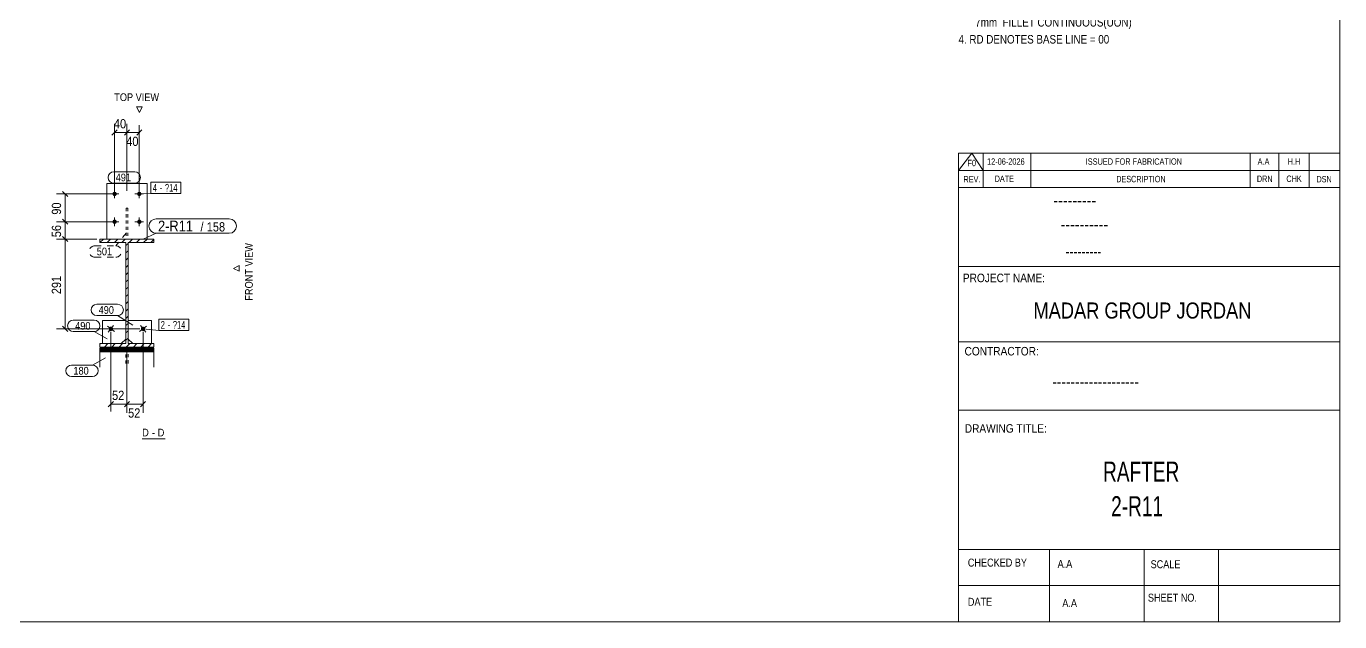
# Model space of a CAD drawing. Header units: millimetres. Extents: x 2 to 825, y 1 to 579.
# Drawn here: x 399.5 to 825, y 5 to 197.9 of the extents above; entities that cross this region are included whole.
import ezdxf

# ---------------------------------------------------------------- set-up
doc = ezdxf.new("R2010")
doc.units = ezdxf.units.MM
for name, pattern in [('XKITLINE00', [0]), ('XKITLINE01', [4, 1, -1, 1, -1]), ('XKITLINE02', [4, 2, -2])]:
    doc.linetypes.add(name, pattern=pattern)
for name, color, linetype, lineweight in [('Bolt', 3, 'Continuous', 0), ('BoltMark', 7, 'Continuous', 0), ('Dimensions', 7, 'Continuous', 0), ('DrawingSheet', 5, 'Continuous', 0), ('OtherObjectType', 7, 'Continuous', 0), ('Part', 2, 'Continuous', 0), ('PartMark', 7, 'Continuous', 0)]:
    doc.layers.add(name, color=color, linetype=linetype, lineweight=lineweight)
doc.styles.add('@ARIAL_UNICODE_MS_BOLD', font='ARIAL.TTF')
doc.styles.add('ARIAL', font='ARIAL.TTF')
doc.styles.add('ARIAL_NARROW', font='ARIALN.TTF')
doc.styles.add('COMIC_SANS_MS_BOLD', font='COMICBD.TTF')
doc.styles.add('SWIS721_EX_BT', font='ARIAL.TTF')
doc.styles.add('SWISSE', font='ARIAL.TTF')

# ---------------------------------------------------------------- blocks, each defined once
blk = doc.blocks.new('*A2')
at = {"layer": 'Part', "color": 7, "linetype": 'XKITLINE00', "lineweight": 0}
for p, q in [((423.39, 127.89), (424.49, 128.99)), ((423.39, 127.89), (423.39, 127.89)), ((425.75, 127.89), (426.85, 128.99)), ((428.1, 127.89), (429.2, 128.99)), ((430.46, 127.89), (431.56, 128.99)), ((432.82, 127.89), (433.92, 128.99)), ((435.18, 127.89), (436.28, 128.99)), ((437.53, 127.89), (438.63, 128.99)), ((439.89, 127.89), (440.89, 128.89)), ((431.79, 126.86), (432.49, 127.56)), ((431.79, 124.51), (432.49, 125.21)), ((431.79, 122.15), (432.49, 122.85)), ((431.79, 119.79), (432.49, 120.49)), ((431.79, 117.44), (432.49, 118.14)), ((431.79, 115.08), (432.49, 115.78)), ((431.79, 112.72), (432.49, 113.42)), ((431.79, 110.36), (432.49, 111.06)), ((431.79, 108.01), (432.49, 108.71)), ((431.79, 105.65), (432.49, 106.35)), ((431.79, 103.29), (432.49, 103.99)), ((431.79, 100.93), (432.49, 101.63)), ((431.79, 98.58), (432.49, 99.28)), ((423.39, 94.89), (423.59, 95.09)), ((424.85, 93.99), (425.95, 95.09)), ((427.21, 93.99), (428.31, 95.09)), ((429.56, 93.99), (430.66, 95.09)), ((431.79, 96.22), (432.49, 96.92)), ((431.92, 93.99), (433.02, 95.09)), ((434.28, 93.99), (435.38, 95.09)), ((436.64, 93.99), (437.74, 95.09)), ((438.99, 93.99), (440.09, 95.09))]:
    blk.add_line(p, q, dxfattribs=at)
blk = doc.blocks.new('*A3')
at = {"layer": 'Part', "color": 7, "linetype": 'XKITLINE00', "lineweight": 0}
for p, q in [((424.03, 93.05), (423.45, 93.63)), ((424.14, 93.16), (423.67, 93.63)), ((424.25, 93.26), (423.88, 93.63)), ((424.35, 93.37), (424.09, 93.63)), ((424.46, 93.48), (424.31, 93.63)), ((424.57, 93.59), (424.52, 93.63)), ((425.96, 92.41), (424.74, 93.63)), ((426.17, 92.41), (424.95, 93.63)), ((426.39, 92.41), (425.16, 93.63)), ((426.6, 92.41), (425.38, 93.63)), ((426.82, 92.41), (425.59, 93.63)), ((427.03, 92.41), (425.81, 93.63)), ((427.24, 92.41), (426.02, 93.63)), ((427.46, 92.41), (426.24, 93.63)), ((427.67, 92.41), (426.45, 93.63)), ((427.89, 92.41), (426.66, 93.63)), ((428.1, 92.41), (426.88, 93.63)), ((428.32, 92.41), (427.09, 93.63)), ((428.53, 92.41), (427.31, 93.63)), ((428.74, 92.41), (427.52, 93.63)), ((428.96, 92.41), (427.73, 93.63)), ((429.17, 92.41), (427.95, 93.63)), ((429.39, 92.41), (428.16, 93.63)), ((429.6, 92.41), (428.38, 93.63)), ((429.81, 92.41), (428.59, 93.63)), ((430.03, 92.41), (428.81, 93.63)), ((430.24, 92.41), (429.02, 93.63)), ((430.46, 92.41), (429.23, 93.63)), ((430.67, 92.41), (429.45, 93.63)), ((430.89, 92.41), (429.66, 93.63)), ((431.1, 92.41), (429.88, 93.63)), ((431.31, 92.41), (430.09, 93.63)), ((431.53, 92.41), (430.3, 93.63)), ((431.74, 92.41), (430.52, 93.63)), ((431.96, 92.41), (430.73, 93.63)), ((432.17, 92.41), (430.95, 93.63)), ((432.38, 92.41), (431.16, 93.63)), ((432.6, 92.41), (431.37, 93.63)), ((432.81, 92.41), (431.59, 93.63)), ((433.24, 92.41), (431.79, 93.86)), ((433.03, 92.41), (431.79, 93.64)), ((433.45, 92.41), (431.87, 94)), ((433.67, 92.41), (432.08, 94)), ((432.49, 93.8), (432.29, 94)), ((433.88, 92.41), (432.66, 93.63)), ((434.1, 92.41), (432.87, 93.63)), ((434.31, 92.41), (433.09, 93.63)), ((434.53, 92.41), (433.3, 93.63)), ((434.74, 92.41), (433.52, 93.63)), ((434.95, 92.41), (433.73, 93.63)), ((435.17, 92.41), (433.94, 93.63)), ((435.38, 92.41), (434.16, 93.63)), ((435.6, 92.41), (434.37, 93.63)), ((435.81, 92.41), (434.59, 93.63)), ((436.02, 92.41), (434.8, 93.63)), ((436.24, 92.41), (435.02, 93.63)), ((436.45, 92.41), (435.23, 93.63)), ((436.67, 92.41), (435.44, 93.63)), ((436.88, 92.41), (435.66, 93.63)), ((437.1, 92.41), (435.87, 93.63)), ((437.31, 92.41), (436.09, 93.63)), ((437.52, 92.41), (436.3, 93.63)), ((437.74, 92.41), (436.51, 93.63)), ((437.95, 92.41), (436.73, 93.63)), ((438.17, 92.41), (436.94, 93.63)), ((438.38, 92.41), (437.16, 93.63)), ((438.59, 92.41), (437.37, 93.63)), ((438.81, 92.41), (437.58, 93.63)), ((439.02, 92.41), (437.8, 93.63)), ((439.24, 92.41), (438.01, 93.63)), ((439.45, 92.41), (438.23, 93.63)), ((439.66, 92.41), (438.44, 93.63)), ((439.88, 92.41), (438.66, 93.63)), ((440.09, 92.41), (438.87, 93.63)), ((440.31, 92.41), (439.08, 93.63)), ((440.52, 92.41), (439.3, 93.63)), ((440.74, 92.41), (439.51, 93.63)), ((440.89, 92.47), (439.73, 93.63)), ((440.89, 92.68), (439.94, 93.63)), ((440.89, 92.9), (440.15, 93.63)), ((440.89, 93.11), (440.37, 93.63)), ((440.89, 93.32), (440.58, 93.63)), ((440.89, 93.54), (440.8, 93.63)), ((423.93, 92.94), (423.39, 93.48)), ((423.82, 92.84), (423.39, 93.26)), ((423.71, 92.73), (423.39, 93.05)), ((423.6, 92.62), (423.39, 92.84)), ((423.5, 92.51), (423.39, 92.62)), ((423.6, 92.41), (423.5, 92.51)), ((423.82, 92.41), (423.6, 92.62)), ((424.03, 92.41), (423.71, 92.73)), ((424.25, 92.41), (423.82, 92.84)), ((424.46, 92.41), (423.93, 92.94)), ((424.67, 92.41), (424.03, 93.05)), ((424.89, 92.41), (424.14, 93.16)), ((425.1, 92.41), (424.25, 93.26)), ((425.32, 92.41), (424.35, 93.37)), ((425.53, 92.41), (424.46, 93.48)), ((425.75, 92.41), (424.57, 93.59))]:
    blk.add_line(p, q, dxfattribs=at)
blk = doc.blocks.new('*A85')
at = {"layer": 'Bolt'}
for points in [[(428.84, 143.56), (428.84, 143.53), (428.83, 143.49), (428.83, 143.46), (428.82, 143.42), (428.81, 143.39), (428.8, 143.36), (428.79, 143.33), (428.77, 143.29), (428.76, 143.26), (428.74, 143.23), (428.72, 143.21), (428.7, 143.18), (428.68, 143.15), (428.66, 143.12), (428.64, 143.1), (428.61, 143.08), (428.58, 143.05), (428.56, 143.03), (428.53, 143.01), (428.5, 142.99), (428.47, 142.98), (428.44, 142.96), (428.41, 142.95), (428.38, 142.93), (428.34, 142.92), (428.31, 142.91), (428.28, 142.91), (428.24, 142.9), (428.21, 142.9), (428.17, 142.89), (428.14, 142.89), (428.11, 142.89), (428.07, 142.9), (428.04, 142.9), (428, 142.91), (427.97, 142.91), (427.94, 142.92), (427.9, 142.93), (427.87, 142.95), (427.84, 142.96), (427.81, 142.98), (427.78, 142.99), (427.75, 143.01), (427.72, 143.03), (427.7, 143.05), (427.67, 143.08), (427.65, 143.1), (427.62, 143.12), (427.6, 143.15), (427.58, 143.18), (427.56, 143.21), (427.54, 143.23), (427.52, 143.26), (427.51, 143.29), (427.49, 143.33), (427.48, 143.36), (427.47, 143.39), (427.46, 143.42), (427.45, 143.46), (427.45, 143.49), (427.44, 143.53), (427.44, 143.56), (427.44, 143.59), (427.44, 143.63), (427.44, 143.66), (427.45, 143.7), (427.45, 143.73), (427.46, 143.76), (427.47, 143.8), (427.48, 143.83), (427.49, 143.86), (427.51, 143.89), (427.52, 143.92), (427.54, 143.95), (427.56, 143.98), (427.58, 144.01), (427.6, 144.04), (427.62, 144.06), (427.65, 144.09), (427.67, 144.11), (427.7, 144.14), (427.72, 144.16), (427.75, 144.18), (427.78, 144.19), (427.81, 144.21), (427.84, 144.23), (427.87, 144.24), (427.9, 144.25), (427.94, 144.26), (427.97, 144.27), (428, 144.28), (428.04, 144.29), (428.07, 144.29), (428.11, 144.29), (428.14, 144.29), (428.17, 144.29), (428.21, 144.29), (428.24, 144.29), (428.28, 144.28), (428.31, 144.27), (428.34, 144.26), (428.38, 144.25), (428.41, 144.24), (428.44, 144.23), (428.47, 144.21), (428.5, 144.19), (428.53, 144.18), (428.56, 144.16), (428.58, 144.14), (428.61, 144.11), (428.64, 144.09), (428.66, 144.06), (428.68, 144.04), (428.7, 144.01), (428.72, 143.98), (428.74, 143.95), (428.76, 143.92), (428.77, 143.89), (428.79, 143.86), (428.8, 143.83), (428.81, 143.8), (428.82, 143.76), (428.83, 143.73), (428.83, 143.7), (428.84, 143.66), (428.84, 143.63), (428.84, 143.59)], [(436.84, 143.56), (436.84, 143.53), (436.83, 143.49), (436.83, 143.46), (436.82, 143.42), (436.81, 143.39), (436.8, 143.36), (436.79, 143.33), (436.77, 143.29), (436.76, 143.26), (436.74, 143.23), (436.72, 143.21), (436.7, 143.18), (436.68, 143.15), (436.66, 143.12), (436.64, 143.1), (436.61, 143.08), (436.58, 143.05), (436.56, 143.03), (436.53, 143.01), (436.5, 142.99), (436.47, 142.98), (436.44, 142.96), (436.41, 142.95), (436.38, 142.93), (436.34, 142.92), (436.31, 142.91), (436.28, 142.91), (436.24, 142.9), (436.21, 142.9), (436.17, 142.89), (436.14, 142.89), (436.11, 142.89), (436.07, 142.9), (436.04, 142.9), (436, 142.91), (435.97, 142.91), (435.94, 142.92), (435.9, 142.93), (435.87, 142.95), (435.84, 142.96), (435.81, 142.98), (435.78, 142.99), (435.75, 143.01), (435.72, 143.03), (435.7, 143.05), (435.67, 143.08), (435.65, 143.1), (435.62, 143.12), (435.6, 143.15), (435.58, 143.18), (435.56, 143.21), (435.54, 143.23), (435.52, 143.26), (435.51, 143.29), (435.49, 143.33), (435.48, 143.36), (435.47, 143.39), (435.46, 143.42), (435.45, 143.46), (435.45, 143.49), (435.44, 143.53), (435.44, 143.56), (435.44, 143.59), (435.44, 143.63), (435.44, 143.66), (435.45, 143.7), (435.45, 143.73), (435.46, 143.76), (435.47, 143.8), (435.48, 143.83), (435.49, 143.86), (435.51, 143.89), (435.52, 143.92), (435.54, 143.95), (435.56, 143.98), (435.58, 144.01), (435.6, 144.04), (435.62, 144.06), (435.65, 144.09), (435.67, 144.11), (435.7, 144.14), (435.72, 144.16), (435.75, 144.18), (435.78, 144.19), (435.81, 144.21), (435.84, 144.23), (435.87, 144.24), (435.9, 144.25), (435.94, 144.26), (435.97, 144.27), (436, 144.28), (436.04, 144.29), (436.07, 144.29), (436.11, 144.29), (436.14, 144.29), (436.17, 144.29), (436.21, 144.29), (436.24, 144.29), (436.28, 144.28), (436.31, 144.27), (436.34, 144.26), (436.38, 144.25), (436.41, 144.24), (436.44, 144.23), (436.47, 144.21), (436.5, 144.19), (436.53, 144.18), (436.56, 144.16), (436.58, 144.14), (436.61, 144.11), (436.64, 144.09), (436.66, 144.06), (436.68, 144.04), (436.7, 144.01), (436.72, 143.98), (436.74, 143.95), (436.76, 143.92), (436.77, 143.89), (436.79, 143.86), (436.8, 143.83), (436.81, 143.8), (436.82, 143.76), (436.83, 143.73), (436.83, 143.7), (436.84, 143.66), (436.84, 143.63), (436.84, 143.59)], [(428.84, 134.56), (428.84, 134.53), (428.83, 134.49), (428.83, 134.46), (428.82, 134.42), (428.81, 134.39), (428.8, 134.36), (428.79, 134.33), (428.77, 134.29), (428.76, 134.26), (428.74, 134.23), (428.72, 134.21), (428.7, 134.18), (428.68, 134.15), (428.66, 134.12), (428.64, 134.1), (428.61, 134.08), (428.58, 134.05), (428.56, 134.03), (428.53, 134.01), (428.5, 133.99), (428.47, 133.98), (428.44, 133.96), (428.41, 133.95), (428.38, 133.93), (428.34, 133.92), (428.31, 133.91), (428.28, 133.91), (428.24, 133.9), (428.21, 133.9), (428.17, 133.89), (428.14, 133.89), (428.11, 133.89), (428.07, 133.9), (428.04, 133.9), (428, 133.91), (427.97, 133.91), (427.94, 133.92), (427.9, 133.93), (427.87, 133.95), (427.84, 133.96), (427.81, 133.98), (427.78, 133.99), (427.75, 134.01), (427.72, 134.03), (427.7, 134.05), (427.67, 134.08), (427.65, 134.1), (427.62, 134.12), (427.6, 134.15), (427.58, 134.18), (427.56, 134.21), (427.54, 134.23), (427.52, 134.26), (427.51, 134.29), (427.49, 134.33), (427.48, 134.36), (427.47, 134.39), (427.46, 134.42), (427.45, 134.46), (427.45, 134.49), (427.44, 134.53), (427.44, 134.56), (427.44, 134.59), (427.44, 134.63), (427.44, 134.66), (427.45, 134.7), (427.45, 134.73), (427.46, 134.76), (427.47, 134.8), (427.48, 134.83), (427.49, 134.86), (427.51, 134.89), (427.52, 134.92), (427.54, 134.95), (427.56, 134.98), (427.58, 135.01), (427.6, 135.04), (427.62, 135.06), (427.65, 135.09), (427.67, 135.11), (427.7, 135.14), (427.72, 135.16), (427.75, 135.18), (427.78, 135.19), (427.81, 135.21), (427.84, 135.23), (427.87, 135.24), (427.9, 135.25), (427.94, 135.26), (427.97, 135.27), (428, 135.28), (428.04, 135.29), (428.07, 135.29), (428.11, 135.29), (428.14, 135.29), (428.17, 135.29), (428.21, 135.29), (428.24, 135.29), (428.28, 135.28), (428.31, 135.27), (428.34, 135.26), (428.38, 135.25), (428.41, 135.24), (428.44, 135.23), (428.47, 135.21), (428.5, 135.19), (428.53, 135.18), (428.56, 135.16), (428.58, 135.14), (428.61, 135.11), (428.64, 135.09), (428.66, 135.06), (428.68, 135.04), (428.7, 135.01), (428.72, 134.98), (428.74, 134.95), (428.76, 134.92), (428.77, 134.89), (428.79, 134.86), (428.8, 134.83), (428.81, 134.8), (428.82, 134.76), (428.83, 134.73), (428.83, 134.7), (428.84, 134.66), (428.84, 134.63), (428.84, 134.59)], [(436.84, 134.56), (436.84, 134.53), (436.83, 134.49), (436.83, 134.46), (436.82, 134.42), (436.81, 134.39), (436.8, 134.36), (436.79, 134.33), (436.77, 134.29), (436.76, 134.26), (436.74, 134.23), (436.72, 134.21), (436.7, 134.18), (436.68, 134.15), (436.66, 134.12), (436.64, 134.1), (436.61, 134.08), (436.58, 134.05), (436.56, 134.03), (436.53, 134.01), (436.5, 133.99), (436.47, 133.98), (436.44, 133.96), (436.41, 133.95), (436.38, 133.93), (436.34, 133.92), (436.31, 133.91), (436.28, 133.91), (436.24, 133.9), (436.21, 133.9), (436.17, 133.89), (436.14, 133.89), (436.11, 133.89), (436.07, 133.9), (436.04, 133.9), (436, 133.91), (435.97, 133.91), (435.94, 133.92), (435.9, 133.93), (435.87, 133.95), (435.84, 133.96), (435.81, 133.98), (435.78, 133.99), (435.75, 134.01), (435.72, 134.03), (435.7, 134.05), (435.67, 134.08), (435.65, 134.1), (435.62, 134.12), (435.6, 134.15), (435.58, 134.18), (435.56, 134.21), (435.54, 134.23), (435.52, 134.26), (435.51, 134.29), (435.49, 134.33), (435.48, 134.36), (435.47, 134.39), (435.46, 134.42), (435.45, 134.46), (435.45, 134.49), (435.44, 134.53), (435.44, 134.56), (435.44, 134.59), (435.44, 134.63), (435.44, 134.66), (435.45, 134.7), (435.45, 134.73), (435.46, 134.76), (435.47, 134.8), (435.48, 134.83), (435.49, 134.86), (435.51, 134.89), (435.52, 134.92), (435.54, 134.95), (435.56, 134.98), (435.58, 135.01), (435.6, 135.04), (435.62, 135.06), (435.65, 135.09), (435.67, 135.11), (435.7, 135.14), (435.72, 135.16), (435.75, 135.18), (435.78, 135.19), (435.81, 135.21), (435.84, 135.23), (435.87, 135.24), (435.9, 135.25), (435.94, 135.26), (435.97, 135.27), (436, 135.28), (436.04, 135.29), (436.07, 135.29), (436.11, 135.29), (436.14, 135.29), (436.17, 135.29), (436.21, 135.29), (436.24, 135.29), (436.28, 135.28), (436.31, 135.27), (436.34, 135.26), (436.38, 135.25), (436.41, 135.24), (436.44, 135.23), (436.47, 135.21), (436.5, 135.19), (436.53, 135.18), (436.56, 135.16), (436.58, 135.14), (436.61, 135.11), (436.64, 135.09), (436.66, 135.06), (436.68, 135.04), (436.7, 135.01), (436.72, 134.98), (436.74, 134.95), (436.76, 134.92), (436.77, 134.89), (436.79, 134.86), (436.8, 134.83), (436.81, 134.8), (436.82, 134.76), (436.83, 134.73), (436.83, 134.7), (436.84, 134.66), (436.84, 134.63), (436.84, 134.59)]]:
    blk.add_hatch(color=3, dxfattribs=at).paths.add_polyline_path(points, flags=17)
at = {"layer": 'Bolt', "color": 3, "linetype": 'XKITLINE00', "lineweight": 0}
for p, q in [((428.14, 144.99), (428.14, 142.19)), ((436.14, 144.99), (436.14, 142.19)), ((429.54, 143.59), (426.74, 143.59)), ((437.54, 143.59), (434.74, 143.59)), ((429.54, 134.59), (426.74, 134.59)), ((428.14, 135.99), (428.14, 133.19)), ((437.54, 134.59), (434.74, 134.59)), ((436.14, 135.99), (436.14, 133.19))]:
    blk.add_line(p, q, dxfattribs=at)
blk = doc.blocks.new('*A86')
at = {"layer": 'Bolt'}
blk.add_hatch(color=3, dxfattribs=at).paths.add_polyline_path([(436.94, 100.47), (436.97, 100.49), (437, 100.5), (437.03, 100.52), (437.06, 100.53), (437.09, 100.55), (437.12, 100.56), (437.15, 100.57), (437.19, 100.58), (437.22, 100.58), (437.26, 100.59), (437.29, 100.59), (437.32, 100.59), (437.36, 100.59), (437.39, 100.59), (437.43, 100.59), (437.46, 100.58), (437.49, 100.58), (437.53, 100.57), (437.56, 100.56), (437.59, 100.55), (437.62, 100.53), (437.66, 100.52), (437.69, 100.5), (437.72, 100.48), (437.74, 100.47), (437.77, 100.44), (437.8, 100.42), (437.82, 100.4), (437.85, 100.38), (437.87, 100.35), (437.89, 100.32), (437.91, 100.3), (437.93, 100.27), (437.95, 100.24), (437.97, 100.21), (437.98, 100.18), (437.99, 100.14), (438.01, 100.11), (438.02, 100.08), (438.02, 100.05), (438.03, 100.01), (438.03, 99.98), (438.04, 99.94), (438.04, 99.91), (438.04, 99.88), (438.04, 99.84), (438.03, 99.81), (438.03, 99.77), (438.02, 99.74), (438.01, 99.71), (438, 99.67), (437.99, 99.64), (437.98, 99.61), (437.96, 99.58), (437.95, 99.55), (437.93, 99.52), (437.91, 99.49), (437.89, 99.46), (437.87, 99.44), (437.85, 99.41), (437.82, 99.39), (437.8, 99.36), (437.77, 99.34), (437.74, 99.32), (437.71, 99.3), (437.68, 99.28), (437.65, 99.27), (437.62, 99.25), (437.59, 99.24), (437.56, 99.23), (437.53, 99.22), (437.49, 99.21), (437.46, 99.2), (437.42, 99.2), (437.39, 99.2), (437.36, 99.19), (437.32, 99.19), (437.29, 99.2), (437.25, 99.2), (437.22, 99.2), (437.19, 99.21), (437.15, 99.22), (437.12, 99.23), (437.09, 99.24), (437.06, 99.25), (437.02, 99.27), (436.99, 99.29), (436.96, 99.3), (436.94, 99.32), (436.91, 99.34), (436.88, 99.36), (436.86, 99.39), (436.83, 99.41), (436.81, 99.44), (436.79, 99.46), (436.77, 99.49), (436.75, 99.52), (436.73, 99.55), (436.71, 99.58), (436.7, 99.61), (436.69, 99.64), (436.68, 99.68), (436.67, 99.71), (436.66, 99.74), (436.65, 99.78), (436.65, 99.81), (436.64, 99.84), (436.64, 99.88), (436.64, 99.91), (436.64, 99.95), (436.65, 99.98), (436.65, 100.01), (436.66, 100.05), (436.67, 100.08), (436.68, 100.11), (436.69, 100.15), (436.7, 100.18), (436.72, 100.21), (436.73, 100.24), (436.75, 100.27), (436.77, 100.3), (436.79, 100.33), (436.81, 100.35), (436.83, 100.38), (436.86, 100.4), (436.88, 100.42), (436.91, 100.45)], flags=17)
at = {"layer": 'Bolt', "color": 3, "linetype": 'XKITLINE00', "lineweight": 0}
for p, q in [((436.23, 99.03), (438.45, 100.75)), ((436.48, 101), (438.2, 98.79))]:
    blk.add_line(p, q, dxfattribs=at)
blk = doc.blocks.new('*A87')
at = {"layer": 'Bolt'}
blk.add_hatch(color=3, dxfattribs=at).paths.add_polyline_path([(426.48, 99.36), (426.46, 99.39), (426.43, 99.41), (426.41, 99.44), (426.39, 99.46), (426.37, 99.49), (426.35, 99.52), (426.33, 99.55), (426.32, 99.58), (426.3, 99.61), (426.29, 99.64), (426.28, 99.67), (426.27, 99.71), (426.26, 99.74), (426.25, 99.77), (426.25, 99.81), (426.24, 99.84), (426.24, 99.88), (426.24, 99.91), (426.24, 99.94), (426.25, 99.98), (426.25, 100.01), (426.26, 100.05), (426.27, 100.08), (426.28, 100.11), (426.29, 100.14), (426.3, 100.18), (426.31, 100.21), (426.33, 100.24), (426.35, 100.27), (426.37, 100.3), (426.39, 100.32), (426.41, 100.35), (426.43, 100.38), (426.46, 100.4), (426.48, 100.42), (426.51, 100.44), (426.54, 100.47), (426.56, 100.48), (426.59, 100.5), (426.62, 100.52), (426.66, 100.53), (426.69, 100.55), (426.72, 100.56), (426.75, 100.57), (426.79, 100.58), (426.82, 100.58), (426.85, 100.59), (426.89, 100.59), (426.92, 100.59), (426.96, 100.59), (426.99, 100.59), (427.02, 100.59), (427.06, 100.58), (427.09, 100.58), (427.13, 100.57), (427.16, 100.56), (427.19, 100.55), (427.22, 100.53), (427.25, 100.52), (427.28, 100.5), (427.31, 100.49), (427.34, 100.47), (427.37, 100.45), (427.4, 100.42), (427.42, 100.4), (427.45, 100.38), (427.47, 100.35), (427.49, 100.33), (427.51, 100.3), (427.53, 100.27), (427.55, 100.24), (427.56, 100.21), (427.58, 100.18), (427.59, 100.15), (427.6, 100.11), (427.61, 100.08), (427.62, 100.05), (427.63, 100.01), (427.63, 99.98), (427.64, 99.95), (427.64, 99.91), (427.64, 99.88), (427.64, 99.84), (427.63, 99.81), (427.63, 99.78), (427.62, 99.74), (427.62, 99.71), (427.61, 99.68), (427.59, 99.64), (427.58, 99.61), (427.57, 99.58), (427.55, 99.55), (427.53, 99.52), (427.51, 99.49), (427.49, 99.46), (427.47, 99.44), (427.45, 99.41), (427.42, 99.39), (427.4, 99.36), (427.37, 99.34), (427.34, 99.32), (427.32, 99.3), (427.29, 99.29), (427.26, 99.27), (427.22, 99.25), (427.19, 99.24), (427.16, 99.23), (427.13, 99.22), (427.09, 99.21), (427.06, 99.2), (427.03, 99.2), (426.99, 99.2), (426.96, 99.19), (426.92, 99.19), (426.89, 99.2), (426.86, 99.2), (426.82, 99.2), (426.79, 99.21), (426.75, 99.22), (426.72, 99.23), (426.69, 99.24), (426.66, 99.25), (426.63, 99.27), (426.6, 99.28), (426.57, 99.3), (426.54, 99.32), (426.51, 99.34)], flags=17)
at = {"layer": 'Bolt', "color": 3, "linetype": 'XKITLINE00', "lineweight": 0}
for p, q in [((428.05, 99.03), (425.83, 100.75)), ((426.08, 98.79), (427.8, 101))]:
    blk.add_line(p, q, dxfattribs=at)
blk = doc.blocks.new('*A88')
at = {"layer": 'Part', "color": 2, "linetype": 'XKITLINE00', "lineweight": 0}
for p, q in [((423.39, 127.89), (423.39, 128.99)), ((423.39, 128.99), (440.89, 128.99)), ((431.79, 127.89), (423.39, 127.89)), ((431.79, 95.09), (431.79, 127.89)), ((440.89, 127.89), (432.49, 127.89)), ((432.49, 127.89), (432.49, 95.09)), ((440.89, 128.99), (440.89, 127.89)), ((423.39, 93.99), (423.39, 95.09)), ((423.39, 95.09), (431.79, 95.09)), ((440.89, 93.99), (423.39, 93.99)), ((432.49, 95.09), (440.89, 95.09)), ((440.89, 95.09), (440.89, 93.99))]:
    blk.add_line(p, q, dxfattribs=at)
blk = doc.blocks.new('*A89')
at = {"layer": 'Part', "color": 2, "linetype": 'XKITLINE00', "lineweight": 0}
for p, q in [((438.64, 146.99), (425.64, 146.99)), ((425.64, 146.99), (425.64, 128.99)), ((438.64, 128.99), (438.64, 146.99))]:
    blk.add_line(p, q, dxfattribs=at)
at = {"layer": 'Part', "color": 7, "linetype": 'XKITLINE01', "lineweight": 0}
blk.add_line((425.64, 128.99), (438.64, 128.99), dxfattribs=at)
blk = doc.blocks.new('*A90')
at = {"layer": 'Part', "color": 7, "linetype": 'XKITLINE01', "lineweight": 0}
for p, q in [((432.39, 138.99), (431.89, 138.99)), ((431.89, 138.99), (431.89, 128.99)), ((432.39, 138.99), (432.39, 128.99)), ((432.39, 128.99), (431.89, 128.99))]:
    blk.add_line(p, q, dxfattribs=at)
blk = doc.blocks.new('*A91')
at = {"layer": 'Part', "color": 2, "linetype": 'XKITLINE00', "lineweight": 0}
for p, q in [((432.54, 96.59), (432.54, 102.59)), ((432.54, 102.59), (440.04, 102.59)), ((440.04, 102.59), (440.04, 95.09)), ((434.04, 95.09), (432.54, 96.59))]:
    blk.add_line(p, q, dxfattribs=at)
at = {"layer": 'Part', "color": 7, "linetype": 'XKITLINE01', "lineweight": 0}
blk.add_line((440.04, 95.09), (434.04, 95.09), dxfattribs=at)
blk = doc.blocks.new('*A92')
at = {"layer": 'Part', "color": 2, "linetype": 'XKITLINE00', "lineweight": 0}
for p, q in [((431.74, 102.59), (424.24, 102.59)), ((424.24, 102.59), (424.24, 95.09)), ((431.74, 96.59), (431.74, 102.59)), ((430.24, 95.09), (431.74, 96.59))]:
    blk.add_line(p, q, dxfattribs=at)
at = {"layer": 'Part', "color": 7, "linetype": 'XKITLINE01', "lineweight": 0}
blk.add_line((424.24, 95.09), (430.24, 95.09), dxfattribs=at)
blk = doc.blocks.new('*A93')
at = {"layer": 'Part', "color": 2, "linetype": 'XKITLINE00', "lineweight": 0}
for p, q in [((423.39, 87.48), (423.39, 93.63)), ((423.39, 93.63), (431.79, 93.63)), ((431.79, 93.63), (431.79, 94)), ((431.79, 94), (432.49, 94)), ((432.49, 94), (432.49, 94)), ((432.49, 93.63), (432.49, 94)), ((432.49, 93.63), (440.89, 93.63)), ((440.89, 93.63), (440.89, 87.48)), ((440.89, 92.41), (423.39, 92.41))]:
    blk.add_line(p, q, dxfattribs=at)
at = {"layer": 'Part', "color": 7, "linetype": 'XKITLINE01', "lineweight": 0}
for p, q in [((431.79, 93.63), (431.79, 88.7)), ((432.49, 88.7), (432.49, 93.63))]:
    blk.add_line(p, q, dxfattribs=at)
blk = doc.blocks.new('*A102')
at = {"layer": 'DrawingSheet', "color": 5, "linetype": 'XKITLINE00', "lineweight": 0}
for p, q in [((825, 5), (825, 579)), ((5, 5), (825, 5))]:
    blk.add_line(p, q, dxfattribs=at)
blk = doc.blocks.new('*A104')
at = {"layer": 'OtherObjectType', "color": 7, "linetype": 'XKITLINE00', "lineweight": 0}
blk.add_line((701.5, 219.82), (734.5, 219.82), dxfattribs=at)
at = {"layer": 'OtherObjectType', "color": 7, "style": 'ARIAL_NARROW', "width": 1.008832}
for s, p in [('GENERAL NOTES:', (701.5, 221.47)), ('1. ALL HOLES ARE  22 mm   DIA (UON).', (701.5, 214.32)), ('2. ALL DIMENSIONS ARE IN MM (UON).', (701.5, 208.82)), ('3. UNLESS OTHERWISE NOTED ALL FILLET WELD SIZE SHALL BE', (701.5, 203.32)), ('7mm  FILLET CONTINUOUS(UON)', (706.95, 197.82)), ('4. RD DENOTES BASE LINE = 00', (701.5, 192.32))]:
    blk.add_text(s, height=2.75, dxfattribs=at).set_placement(p)
blk = doc.blocks.new('*A105')
at = {"layer": 'OtherObjectType', "color": 7, "linetype": 'XKITLINE00', "lineweight": 0}
for p, q in [((701.5, 156.76), (825, 156.76)), ((701.5, 151.21), (705.82, 156.76)), ((701.5, 151.21), (701.5, 156.76)), ((705.82, 156.76), (709.53, 151.21)), ((709.53, 151.21), (709.53, 156.76)), ((724.97, 151.21), (724.97, 156.76)), ((795.98, 151.21), (795.98, 156.76)), ((805.24, 151.21), (805.24, 156.76)), ((815.12, 151.21), (815.12, 156.76)), ((825, 151.21), (825, 156.76)), ((701.5, 151.21), (825, 151.21)), ((701.5, 145.65), (701.5, 151.21)), ((705.21, 151.21), (825, 151.21)), ((709.53, 145.65), (709.53, 151.21)), ((724.97, 145.65), (724.97, 151.21)), ((795.98, 145.65), (795.98, 151.21)), ((805.24, 145.65), (805.24, 151.21)), ((815.12, 145.65), (815.12, 151.21)), ((825, 145.65), (825, 151.21))]:
    blk.add_line(p, q, dxfattribs=at)
at = {"layer": 'OtherObjectType', "color": 7, "style": 'ARIAL_NARROW'}
for s, height, width, p in [('F0', 2.058, 1.008832, (704.4, 152.59)), ('12-06-2026', 2.058, 1.008832, (710.76, 153.06)), ('ISSUED FOR FABRICATION', 2.0583, 1.008832, (742.71, 153.06)), ('A.A', 2.058, 1.008832, (798.4, 153.06)), ('H.H', 2.058, 1.008832, (808.13, 153.06)), ('REV.', 2.058, 0.907949, (703.13, 147.31)), ('DATE', 2.058, 0.907949, (713.23, 147.5)), ('DESCRIPTION', 2.0583, 0.907949, (752.61, 147.39)), ('DRN', 2.058, 0.907949, (798.17, 147.47)), ('CHK', 2.058, 0.907949, (807.72, 147.5)), ('DSN', 2.058, 0.907949, (817.47, 147.35))]:
    blk.add_text(s, height=height, dxfattribs=dict(at, width=width)).set_placement(p)
blk = doc.blocks.new('*A107')
at = {"layer": 'OtherObjectType', "color": 2, "linetype": 'XKITLINE00', "lineweight": 0}
for p, q in [((701.5, 145.65), (825, 145.65)), ((701.5, 5), (701.5, 145.64)), ((824.98, 145.64), (825, 5)), ((825, 120.14), (701.5, 120.14)), ((701.5, 95.63), (825, 95.63)), ((825, 73.49), (701.5, 73.49)), ((825, 28.4), (701.5, 28.4)), ((730.94, 28.4), (730.94, 5)), ((761.62, 5), (761.62, 28.4)), ((785.75, 5), (785.75, 28.4)), ((825, 16.7), (701.5, 16.7)), ((825, 5), (701.5, 5))]:
    blk.add_line(p, q, dxfattribs=at)
at = {"layer": 'OtherObjectType', "color": 4, "style": '@ARIAL_UNICODE_MS_BOLD', "width": 0.85}
blk.add_text('---------', height=3.9, dxfattribs=at).set_placement((732.23, 139.59))
at = {"layer": 'OtherObjectType', "color": 7, "style": 'ARIAL', "width": 0.85}
for s, height, p in [('----------', 3.9, (734.56, 131.77)), ('---------', 3.25, (736.21, 123.31))]:
    blk.add_text(s, height=height, dxfattribs=at).set_placement(p)
at = {"layer": 'OtherObjectType', "color": 3, "width": 0.85}
for s, style, p in [('PROJECT NAME:', 'SWIS721_EX_BT', (702.92, 115.01)), ('CONTRACTOR:', 'SWISSE', (703.47, 91.27)), ('DRAWING TITLE:', 'SWIS721_EX_BT', (703.53, 66.24))]:
    blk.add_text(s, height=2.7618, dxfattribs=dict(at, style=style)).set_placement(p)
at = {"layer": 'OtherObjectType', "color": 7, "width": 0.85}
for s, height, p in [('MADAR GROUP JORDAN', 5.2, (725.79, 103.23)), ('CHECKED BY', 2.592, (704.53, 22.86)), ('A.A', 2.592, (733.61, 22.45)), ('SCALE', 2.592, (763.74, 22.33)), ('SHEET NO.', 2.592, (762.87, 11.49)), ('DATE', 2.592, (704.54, 10.16)), ('A.A', 2.592, (735.14, 9.76))]:
    blk.add_text(s, height=height, dxfattribs=at).set_placement(p)
at = {"layer": 'OtherObjectType', "color": 1}
for s, height, style, width, p in [('-------------------', 3.9, 'COMIC_SANS_MS_BOLD', 0.85, (731.87, 80.86)), ('RAFTER', 6.5, 'ARIAL', 0.68, (748.34, 50.37)), ('2-R11', 6.5, 'ARIAL', 0.68, (750.95, 39.17))]:
    blk.add_text(s, height=height, dxfattribs=dict(at, style=style, width=width)).set_placement(p)
blk = doc.blocks.new('*A196')
at = {"layer": 'Dimensions', "color": 7, "linetype": 'XKITLINE00', "lineweight": 0}
for p, q in [((422.39, 128.99), (409.29, 128.99)), ((411.29, 129.84), (412.99, 128.15)), ((412.14, 99.89), (412.14, 128.99)), ((436.34, 99.89), (409.29, 99.89)), ((411.29, 100.74), (412.99, 99.05))]:
    blk.add_line(p, q, dxfattribs=at)
at = {"layer": 'Dimensions', "color": 3}
for p in [(412.14, 128.99), (412.14, 99.89)]:
    blk.add_point(p, dxfattribs=at)
at = {"layer": 'Dimensions', "color": 3, "style": 'ARIAL', "width": 0.85}
blk.add_text('291', height=3, rotation=90.0002, dxfattribs=at).set_placement((410.79, 111.11))
blk = doc.blocks.new('*A197')
at = {"layer": 'Dimensions', "color": 7, "linetype": 'XKITLINE00', "lineweight": 0}
for p, q in [((427.14, 134.59), (409.29, 134.59)), ((411.29, 135.44), (412.99, 133.75)), ((412.14, 128.99), (412.14, 134.59)), ((422.39, 128.99), (409.29, 128.99)), ((411.29, 129.84), (412.99, 128.15))]:
    blk.add_line(p, q, dxfattribs=at)
at = {"layer": 'Dimensions', "color": 3}
for p in [(412.14, 134.59), (412.14, 128.99)]:
    blk.add_point(p, dxfattribs=at)
at = {"layer": 'Dimensions', "color": 3, "style": 'ARIAL', "width": 0.85}
blk.add_text('56', height=3, rotation=90.0002, dxfattribs=at).set_placement((410.79, 129.57))
blk = doc.blocks.new('*A198')
at = {"layer": 'Dimensions', "color": 7, "linetype": 'XKITLINE00', "lineweight": 0}
for p, q in [((427.14, 143.59), (409.29, 143.59)), ((411.29, 144.44), (412.99, 142.75)), ((412.14, 134.59), (412.14, 143.59)), ((427.14, 134.59), (409.29, 134.59)), ((411.29, 135.44), (412.99, 133.75))]:
    blk.add_line(p, q, dxfattribs=at)
at = {"layer": 'Dimensions', "color": 3}
for p in [(412.14, 143.59), (412.14, 134.59)]:
    blk.add_point(p, dxfattribs=at)
at = {"layer": 'Dimensions', "color": 3, "style": 'ARIAL', "width": 0.85}
blk.add_text('90', height=3, rotation=90.0002, dxfattribs=at).set_placement((410.79, 136.87))
blk = doc.blocks.new('*A199')
at = {"layer": 'Dimensions', "color": 7, "linetype": 'XKITLINE00', "lineweight": 0}
for p, q in [((426.94, 98.89), (426.94, 73.09)), ((432.14, 92.99), (432.14, 73.09)), ((427.79, 76.34), (426.09, 74.65)), ((426.94, 75.49), (432.14, 75.49)), ((432.99, 76.34), (431.29, 74.65))]:
    blk.add_line(p, q, dxfattribs=at)
at = {"layer": 'Dimensions', "color": 3}
for p in [(426.94, 75.49), (432.14, 75.49)]:
    blk.add_point(p, dxfattribs=at)
at = {"layer": 'Dimensions', "color": 3, "style": 'ARIAL', "width": 0.85}
blk.add_text('52', height=3, dxfattribs=at).set_placement((427.31, 76.84))
blk = doc.blocks.new('*A200')
at = {"layer": 'Dimensions', "color": 7, "linetype": 'XKITLINE00', "lineweight": 0}
for p, q in [((437.34, 98.89), (437.34, 72.64)), ((432.14, 92.99), (432.14, 72.64)), ((432.99, 76.34), (431.29, 74.65)), ((432.14, 75.49), (437.34, 75.49)), ((438.19, 76.34), (436.49, 74.65))]:
    blk.add_line(p, q, dxfattribs=at)
at = {"layer": 'Dimensions', "color": 3}
for p in [(432.14, 75.49), (437.34, 75.49)]:
    blk.add_point(p, dxfattribs=at)
at = {"layer": 'Dimensions', "color": 3, "style": 'ARIAL', "width": 0.85}
blk.add_text('52', height=3, dxfattribs=at).set_placement((432.51, 71.14))
blk = doc.blocks.new('*A201')
at = {"layer": 'Dimensions', "color": 7, "linetype": 'XKITLINE00', "lineweight": 0}
for p, q in [((428.14, 144.59), (428.14, 166.34)), ((432.14, 144.59), (432.14, 166.34)), ((428.99, 164.34), (427.29, 162.65)), ((428.14, 163.49), (432.14, 163.49)), ((432.99, 164.34), (431.29, 162.65))]:
    blk.add_line(p, q, dxfattribs=at)
at = {"layer": 'Dimensions', "color": 3}
for p in [(428.14, 163.49), (432.14, 163.49)]:
    blk.add_point(p, dxfattribs=at)
at = {"layer": 'Dimensions', "color": 3, "style": 'ARIAL', "width": 0.85}
blk.add_text('40', height=3, dxfattribs=at).set_placement((427.91, 164.84))
blk = doc.blocks.new('*A202')
at = {"layer": 'Dimensions', "color": 7, "linetype": 'XKITLINE00', "lineweight": 0}
for p, q in [((432.99, 164.34), (431.29, 162.65)), ((432.14, 144.59), (432.14, 165.89)), ((432.14, 163.49), (436.14, 163.49)), ((436.99, 164.34), (435.29, 162.65)), ((436.14, 144.59), (436.14, 165.89))]:
    blk.add_line(p, q, dxfattribs=at)
at = {"layer": 'Dimensions', "color": 3}
for p in [(432.14, 163.49), (436.14, 163.49)]:
    blk.add_point(p, dxfattribs=at)
at = {"layer": 'Dimensions', "color": 3, "style": 'ARIAL', "width": 0.85}
blk.add_text('40', height=3, dxfattribs=at).set_placement((431.91, 159.14))
blk = doc.blocks.new('*A203')
at = {"layer": 'BoltMark', "color": 7, "linetype": 'XKITLINE00', "lineweight": 0}
for p, q in [((439.91, 147.44), (449.6, 147.44)), ((439.91, 143.74), (439.91, 147.44)), ((449.6, 143.74), (449.6, 147.44)), ((436.14, 143.59), (439.91, 143.74)), ((439.91, 143.74), (449.6, 143.74))]:
    blk.add_line(p, q, dxfattribs=at)
at = {"layer": 'BoltMark', "color": 3, "style": 'ARIAL_NARROW', "width": 0.85}
for s, p in [('4', (440.51, 144.34)), ('-', (442.78, 144.34)), ('?14', (444.44, 144.34))]:
    blk.add_text(s, height=2.5, dxfattribs=at).set_placement(p)
blk = doc.blocks.new('*A204')
at = {"layer": 'BoltMark', "color": 7, "linetype": 'XKITLINE00', "lineweight": 0}
for p, q in [((442.47, 103.04), (452.16, 103.04)), ((442.47, 99.34), (442.47, 103.04)), ((452.16, 99.34), (452.16, 103.04)), ((437.34, 99.89), (442.47, 99.34)), ((442.47, 99.34), (452.16, 99.34))]:
    blk.add_line(p, q, dxfattribs=at)
at = {"layer": 'BoltMark', "color": 3, "style": 'ARIAL_NARROW', "width": 0.85}
for s, p in [('2', (443.07, 99.94)), ('?14', (447, 99.94)), ('-', (445.34, 99.94))]:
    blk.add_text(s, height=2.5, dxfattribs=at).set_placement(p)
blk = doc.blocks.new('*A205')
at = {"layer": 'PartMark', "color": 7, "linetype": 'XKITLINE00', "lineweight": 0}
for p, q in [((414.76, 102.72), (421.53, 102.72)), ((414.76, 99.02), (421.53, 99.02)), ((425.77, 96.62), (421.53, 99.02))]:
    blk.add_line(p, q, dxfattribs=at)
for centre, start, end in [((414.76, 100.87), 90, 270), ((421.53, 100.87), 270, 90)]:
    blk.add_arc(centre, 1.85, start, end, dxfattribs=at)
at = {"layer": 'PartMark', "color": 3, "style": 'ARIAL', "width": 0.85}
blk.add_text('490', height=2.5, dxfattribs=at).set_placement((415.36, 99.62))
blk = doc.blocks.new('*A206')
at = {"layer": 'PartMark', "color": 7, "linetype": 'XKITLINE00', "lineweight": 0}
for p, q in [((425.19, 90.55), (420.95, 88.16)), ((414.19, 88.16), (420.95, 88.16)), ((414.19, 84.46), (420.95, 84.46))]:
    blk.add_line(p, q, dxfattribs=at)
for centre, start, end in [((414.19, 86.31), 90, 270), ((420.95, 86.31), 270, 90)]:
    blk.add_arc(centre, 1.85, start, end, dxfattribs=at)
at = {"layer": 'PartMark', "color": 3, "style": 'ARIAL', "width": 0.85}
blk.add_text('180', height=2.5, dxfattribs=at).set_placement((414.79, 85.06))
blk = doc.blocks.new('*A207')
at = {"layer": 'PartMark', "color": 7, "linetype": 'XKITLINE00', "lineweight": 0}
for p, q in [((441.6, 135.54), (465.25, 135.54)), ((437.36, 128.94), (441.6, 130.84)), ((441.6, 130.84), (465.25, 130.84))]:
    blk.add_line(p, q, dxfattribs=at)
for centre, start, end in [((441.6, 133.19), 90, 270), ((465.25, 133.19), 270, 90)]:
    blk.add_arc(centre, 2.35, start, end, dxfattribs=at)
at = {"layer": 'PartMark', "color": 1, "style": 'ARIAL', "width": 0.85}
blk.add_text('2-R11', height=3.5, dxfattribs=at).set_placement((442.2, 131.44))
at = {"layer": 'PartMark', "color": 3, "style": 'ARIAL', "width": 0.85}
for s, p in [('/', (455.96, 131.44)), ('158', (457.98, 131.44))]:
    blk.add_text(s, height=3, dxfattribs=at).set_placement(p)
blk = doc.blocks.new('*A208')
at = {"layer": 'PartMark', "color": 7, "linetype": 'XKITLINE00', "lineweight": 0}
for p, q in [((427.89, 150.79), (434.65, 150.79)), ((427.89, 147.09), (434.65, 147.09))]:
    blk.add_line(p, q, dxfattribs=at)
for centre, start, end in [((427.89, 148.94), 90, 270), ((434.65, 148.94), 270, 90)]:
    blk.add_arc(centre, 1.85, start, end, dxfattribs=at)
at = {"layer": 'PartMark', "color": 3, "style": 'ARIAL', "width": 0.85}
blk.add_text('491', height=2.5, dxfattribs=at).set_placement((428.49, 147.69))
blk = doc.blocks.new('*A209')
at = {"layer": 'PartMark', "color": 7, "linetype": 'XKITLINE02', "lineweight": 0}
for p, q in [((432.02, 131.02), (428.52, 126.81)), ((421.76, 126.81), (428.52, 126.81)), ((421.76, 123.11), (428.52, 123.11))]:
    blk.add_line(p, q, dxfattribs=at)
for centre, start, end in [((421.76, 124.96), 90, 270), ((428.52, 124.96), 270, 90)]:
    blk.add_arc(centre, 1.85, start, end, dxfattribs=at)
at = {"layer": 'PartMark', "color": 3, "style": 'ARIAL', "width": 0.85}
blk.add_text('501', height=2.5, dxfattribs=at).set_placement((422.36, 123.71))
blk = doc.blocks.new('*A210')
at = {"layer": 'PartMark', "color": 7, "linetype": 'XKITLINE00', "lineweight": 0}
for p, q in [((422.36, 107.86), (429.12, 107.86)), ((422.36, 104.16), (429.12, 104.16)), ((434.07, 101.06), (429.12, 104.16))]:
    blk.add_line(p, q, dxfattribs=at)
for centre, start, end in [((422.36, 106.01), 90, 270), ((429.12, 106.01), 270, 90)]:
    blk.add_arc(centre, 1.85, start, end, dxfattribs=at)
at = {"layer": 'PartMark', "color": 3, "style": 'ARIAL', "width": 0.85}
blk.add_text('490', height=2.5, dxfattribs=at).set_placement((422.96, 104.76))
blk = doc.blocks.new('*A211')
at = {"layer": 'OtherObjectType', "color": 7, "linetype": 'XKITLINE00', "lineweight": 0}
for p, q in [((436.17, 169.94), (435.23, 171.82)), ((435.23, 171.82), (437.11, 171.82)), ((437.11, 171.82), (436.17, 169.94)), ((436.17, 169.94), (436.17, 169.94)), ((466.65, 119.49), (468.53, 120.43)), ((468.53, 118.56), (466.65, 119.49)), ((466.65, 119.49), (466.65, 119.49)), ((468.53, 120.43), (468.53, 118.56)), ((437.08, 64.29), (444.51, 64.29))]:
    blk.add_line(p, q, dxfattribs=at)
at = {"layer": 'OtherObjectType', "color": 7, "style": 'ARIAL', "width": 0.85}
for s, p in [('TOP VIEW', (428.02, 173.69)), ('D', (437.08, 65.04)), ('-', (440.24, 65.04)), ('D', (442.1, 65.04))]:
    blk.add_text(s, height=2.5, dxfattribs=at).set_placement(p)
blk.add_text('FRONT VIEW', height=2.5, rotation=90, dxfattribs=at).set_placement((472.9, 109.03))

msp = doc.modelspace()

# ---------------------------------------------------------------- block references
at = {"lineweight": 0}
for name in ['*A102', '*A104', '*A201', '*A202', '*A105', '*A208', '*A89', '*A85', '*A203', '*A107', '*A198', '*A90', '*A197', '*A207', '*A196', '*A209', '*A2', '*A88', '*A210', '*A205', '*A92', '*A91', '*A204', '*A87', '*A199', '*A200', '*A86', '*A3', '*A93', '*A206']:
    msp.add_blockref(name, (0, 0), dxfattribs=at)
at = {"layer": 'OtherObjectType', "lineweight": 0}
msp.add_blockref('*A211', (0, 0), dxfattribs=at)

doc.saveas('drawing.dxf')
